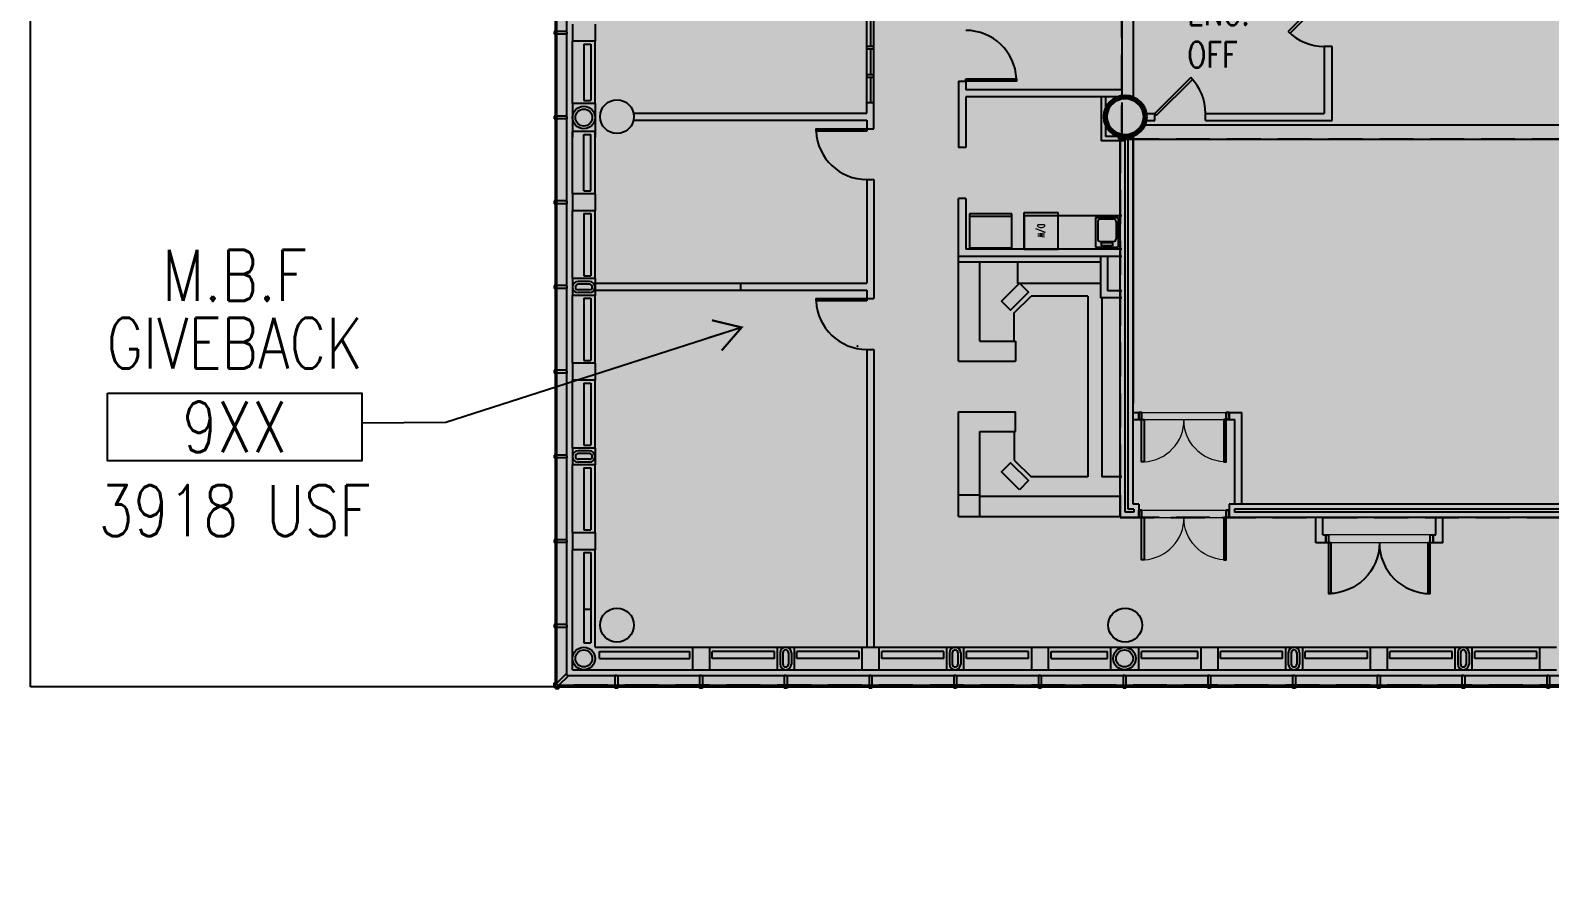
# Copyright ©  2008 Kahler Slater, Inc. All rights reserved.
# Model space of a CAD drawing. Header units: inches. Extents: x 0 to 3025, y -21 to 2608.
# Drawn here: x 0 to 1076, y 1295 to 1906 of the extents above; entities that cross this region are included whole.
import ezdxf
from ezdxf.enums import TextEntityAlignment as Align

# ---------------------------------------------------------------- set-up
doc = ezdxf.new("R2010")
doc.units = ezdxf.units.IN
doc.header["$LTSCALE"] = 96
doc.header["$MEASUREMENT"] = 0
doc.header["$PDSIZE"] = 8
doc.linetypes.add('HIDDEN', pattern=[0.375, 0.25, -0.125])
doc.layers.get('0').update_dxf_attribs({"linetype": 'CONTINUOUS'})
for name, color, linetype in [('1 BOMA GROSS', 3, 'HIDDEN'), ('3 SUITE TENANT', 4, 'HIDDEN'), ('3 SUITE TENANT area', 151, 'HIDDEN'), ('3 SUITE TENANT DARK area', 150, 'HIDDEN'), ('5 MECH', 30, 'HIDDEN'), ('5 MECHANICAL', 1, 'HIDDEN'), ('A-Anno-Note', 92, 'CONTINUOUS'), ('A-AREA-IDEN', 81, 'CONTINUOUS'), ('A-Area-Spce-Iden', 110, 'CONTINUOUS'), ('A-Area-Spce-Sqft', 81, 'CONTINUOUS'), ('A-door', 111, 'CONTINUOUS'), ('A-flor-case', 10, 'CONTINUOUS'), ('A-glaz', 111, 'CONTINUOUS'), ('A-GLAZ-SILL', 44, 'CONTINUOUS'), ('A-ROOF', 132, 'CONTINUOUS'), ('A-wall', 130, 'CONTINUOUS'), ('P-Flor-Fixt', 42, 'CONTINUOUS'), ('S-Cols', 122, 'CONTINUOUS')]:
    doc.layers.add(name, color=color, linetype=linetype)
for name, color, linetype, lineweight in [('A-COLS-EXST', 96, 'CONTINUOUS', 70), ('A-WALL-FULL', 6, 'CONTINUOUS', 70), ('A-WALL-HEAD', 1, 'CONTINUOUS', 0)]:
    doc.layers.add(name, color=color, linetype=linetype, lineweight=lineweight)
doc.styles.add('ARCHITEC', font='ASG')
doc.styles.get("Standard").update_dxf_attribs({"font": 'romans.shx', "width": 0.8})
doc.dimstyles.new('Arch96', dxfattribs={"dimscale": 96, "dimtxt": 0.09375, "dimasz": 0.0625, "dimexe": 0.046875, "dimexo": 0.0625, "dimgap": 0.03125, "dimtad": 1, "dimtoh": 1, "dimdec": 4, "dimzin": 3, "dimdsep": 46, "dimlunit": 4, "dimtxsty": 'Standard', "dimblk": 'aro14', "dimblk1": 'ARCHTICK', "dimblk2": 'ARCHTICK', "dimsah": 1, "dimcen": 0.1875, "dimdle": 0.046875, "dimclrd": 256, "dimclre": 256, "dimclrt": 256, "dimaunit": 1, "dimadec": 3, "dimazin": 2, "dimtfac": 1, "dimtdec": 4, "dimtmove": 2, "dimatfit": 3, "dimldrblk": 'aro14', "dimfxl": 1, "dimfrac": 2, "dimlwd": -3, "dimlwe": -3, "dimarcsym": 0})

# ---------------------------------------------------------------- blocks, each defined once
blk = doc.blocks.new('A$C08AA20DA')
at = {"layer": 'P-Flor-Fixt'}
for p, q in [((0, 16), (21, 16)), ((0, 0), (0, 16)), ((1, 3.5), (1, 12.5)), ((3, 14.5), (15, 14.5)), ((17, 3.5), (17, 12.5)), ((18, 12), (18, 4)), ((18, 12), (20, 12)), ((20, 12), (20, 4)), ((21, 0), (21, 16)), ((3, 1.5), (15, 1.5)), ((18, 4), (20, 4)), ((0, 0), (21, 0))]:
    blk.add_line(p, q, dxfattribs=at)
for centre, start, end in [((3, 12.5), 90, 180), ((15, 12.5), 0, 90), ((3, 3.5), 180, 270), ((15, 3.5), 270, 0)]:
    blk.add_arc(centre, 2, start, end, dxfattribs=at)
blk = doc.blocks.new('AC21A')
for p, q in [((0, 0.5), (0, -0.5)), ((1, 0.5), (0, 0.5)), ((0.925, -0.5), (0.925, 0.5)), ((1, -0.5), (1, 0.5)), ((0, -0.5), (1, -0.5))]:
    blk.add_line(p, q)
blk = doc.blocks.new('A$C12B35D1C')
at = {"layer": 'P-Flor-Fixt'}
for p, q in [((0, 0), (0, 24)), ((26, 24), (0, 24)), ((26, 0), (26, 24)), ((26, 0), (0, 0))]:
    blk.add_line(p, q, dxfattribs=at)
at = {"layer": 'P-Flor-Fixt', "width": 0.75}
blk.add_text('D/W', height=4.5, dxfattribs=at).set_placement((8.1, 9.8))
blk = doc.blocks.new('ADO101')
for p, q in [((0.466, -0.034), (-0.241, 0.672)), ((-0.207, 0.707), (0.5, 0)), ((0.5, 0), (0.466, -0.034))]:
    blk.add_line(p, q)
blk.add_arc((0.5, 0), 1, 135, 180)
at = {"style": 'ARCHITEC', "flags": 1}
blk.add_attdef('SILLHT', text='', height=0.1, dxfattribs=at).set_placement((0, 0), align=Align.MIDDLE)
blk = doc.blocks.new('ADO001')
for p, q in [((0.207, 0.707), (-0.5, 0)), ((-0.466, -0.034), (0.241, 0.672)), ((-0.5, 0), (-0.466, -0.034))]:
    blk.add_line(p, q)
blk.add_arc((-0.5, 0), 1, 0, 45)
at = {"style": 'ARCHITEC', "flags": 1}
blk.add_attdef('SILLHT', text='', height=0.1, dxfattribs=at).set_placement((0, 0), align=Align.MIDDLE)
blk = doc.blocks.new('FLOR-ROOM-TAG')
at = {"layer": 'A-Area-Spce-Iden'}
blk.add_lwpolyline([(-0.2344, -0.0918), (0.2344, -0.0918), (0.2344, -0.2168), (-0.2344, -0.2168)], close=True, dxfattribs=at)
at = {"width": 0.8}
for tag, p in [('AARMLBL1', (0, 0.125)), ('AARMLBL2', (0, 0))]:
    blk.add_attdef(tag, text='', height=0.0938, dxfattribs=at).set_placement(p, align=Align.MIDDLE_CENTER)
at = {"layer": 'A-Area-Spce-Iden', "width": 0.8}
blk.add_attdef('AARMNUM', text='', height=0.0938, dxfattribs=at).set_placement((0, -0.1543), align=Align.MIDDLE_CENTER)
at = {"layer": 'A-Area-Spce-Sqft', "width": 0.8}
blk.add_attdef('AARMAREA', text='', height=0.0938, dxfattribs=at).set_placement((0, -0.3086), align=Align.MIDDLE_CENTER)
blk = doc.blocks.new('_ArchTick')
at = {"linetype": 'ByBlock', "const_width": 0.15}
blk.add_lwpolyline([(-0.5, -0.5), (0.5, 0.5)], dxfattribs=at)
blk = doc.blocks.new('aro14')
blk.add_line((0, 0), (-1.021, 0))
at = {"const_width": 0.0625}
blk.add_lwpolyline([(-0.77, 0.468), (0, 0), (-0.77, -0.468)], dxfattribs=at)

msp = doc.modelspace()

# ---------------------------------------------------------------- hatches: boundary and pattern name
at = {"layer": '3 SUITE TENANT DARK area'}
h = msp.add_hatch(color=256, dxfattribs=at)
h.dxf.hatch_style = 1
h.paths.add_polyline_path([(1453, 1442.2), (373, 1442.2), (373, 2606.2), (776, 2599.2), (776, 2428.2), (843, 2428.3), (842.7, 2369.3), (843, 2213.8), (838, 2213.8), (838, 2148.8), (830, 2148.8), (830, 2142.8), (773, 2142.8), (773, 1828.8), (771.9, 1828.8), (771.9, 1561.1), (1453.1, 1561.1), (1453.1, 1442.2)])
at = {"layer": '5 MECH', "ltscale": 5, "transparency": 33554495}
h = msp.add_hatch(color=256, dxfattribs=at)
h.dxf.hatch_style = 1
h.paths.add_polyline_path([(1627.5, 1828.8), (773, 1828.8), (773, 2102.8), (830, 2102.8), (916.4, 2102.8), (916.4, 2046.8), (1079.5, 2046.8), (916.4, 2046.8), (1079.5, 2046.8), (1079.5, 2205.7), (2138.9, 2205.7), (2142.5, 2205.7), (2142.5, 1513.3), (1627.5, 1513.3), (1627.5, 1570.4), (1627.5, 1610.2)])
h = msp.add_hatch(color=256, dxfattribs=at)
h.dxf.hatch_style = 1
h.paths.add_polyline_path([(1569.5, 1561.1), (1621.9, 1561.1), (1621.9, 1370.8), (1569.5, 1370.8)])
h.paths.add_polyline_path([(1621.9, 1561.1), (1627.5, 1561.1), (1627.5, 1513.3), (1621.9, 1513.3)])
h.paths.add_polyline_path([(771.9, 1828.8), (1627.5, 1828.8), (1627.5, 1561.1), (771.9, 1561.1)])

# ---------------------------------------------------------------- linework, layer by layer
at = {"layer": '1 BOMA GROSS'}
msp.add_lwpolyline([(377.5, 2606.2), (2617, 2606.2), (2617, -19.1), (1813, -19.1), (1813, -19.1), (1734.5, -19.1), (1554.5, -19.1), (1453, -19.1), (1453, 1442.3), (373, 1442.2), (373, 2551.1), (373, 2606.2), (2617, 2606.2)], close=True, dxfattribs=at)
at = {"layer": '3 SUITE TENANT'}
for points in [[(1453, 1442.2), (373, 1442.2), (373, 2606.2)], [(773, 2142.8), (773, 1828.8), (773, 1828.8), (771.9, 1828.8), (771.9, 1561.1), (1453.1, 1561.1)]]:
    msp.add_lwpolyline(points, dxfattribs=at)
at = {"layer": '3 SUITE TENANT area', "transparency": 33554495}
msp.add_line((595, 1912.5), (595, 1894.5), dxfattribs=at)
at = {"layer": '5 MECHANICAL'}
for points in [[(1627.5, 1828.8), (773, 1828.8), (773, 2102.8), (830, 2102.8), (830, 2102.8), (916.4, 2102.8), (916.4, 2046.8), (1079.5, 2046.8), (916.4, 2046.8), (1079.5, 2046.8), (1079.5, 2205.7), (2138.9, 2205.7), (2142.5, 2205.7), (2142.5, 1513.3), (1627.5, 1513.3), (1627.5, 1570.4), (1627.5, 1610.2)], [(771.9, 1828.8), (1627.5, 1828.8), (1627.5, 1561.1), (771.9, 1561.1)]]:
    msp.add_lwpolyline(points, close=True, dxfattribs=at)
at = {"layer": 'A-COLS-EXST'}
msp.add_circle((775.5, 1844.8), 14, dxfattribs=at)
at = {"layer": 'A-door'}
msp.add_line((832.4, 1842), (832.4, 1847), dxfattribs=at)
for points in [[(662.5, 1871.6), (698.5, 1871.6), (698.5, 1869.9), (662.5, 1869.9)], [(592.5, 1834.5), (556.5, 1834.5), (556.5, 1836.3), (592.5, 1836.3)], [(592.5, 1714.3), (556.5, 1714.3), (556.5, 1716), (592.5, 1716)]]:
    msp.add_lwpolyline(points, close=True, dxfattribs=at)
at = {"layer": 'A-door', "lineweight": 30, "flags": 128}
for points in [[(785.1, 1635.4), (785.1, 1630.4), (787.1, 1630.4), (787.1, 1635.4)], [(849.1, 1635.4), (849.1, 1630.4), (847.1, 1630.4), (847.1, 1635.4)], [(785.1, 1566.1), (785.1, 1561.1), (787.1, 1561.1), (787.1, 1566.1)], [(849.1, 1566.1), (849.1, 1561.1), (847.1, 1561.1), (847.1, 1566.1)]]:
    msp.add_lwpolyline(points, close=True, dxfattribs=at)
at = {"layer": 'A-door', "flags": 128}
for points in [[(787.1, 1630.4), (788.9, 1630.4), (788.9, 1600.4), (787.1, 1600.4)], [(847.1, 1630.4), (845.4, 1630.4), (845.4, 1600.4), (847.1, 1600.4)], [(787.1, 1561.1), (788.9, 1561.1), (788.9, 1531.1), (787.1, 1531.1)], [(847.1, 1561.1), (845.4, 1561.1), (845.4, 1531.1), (847.1, 1531.1)], [(917.5, 1548.8), (919.5, 1548.8), (919.5, 1543.1), (917.5, 1543.1)], [(921.3, 1543.1), (919.5, 1543.1), (919.5, 1507.1), (921.3, 1507.1)], [(991.5, 1543.1), (989.8, 1543.1), (989.8, 1507.1), (991.5, 1507.1)], [(991.5, 1548.8), (993.5, 1548.8), (993.5, 1543.1), (991.5, 1543.1)]]:
    msp.add_lwpolyline(points, close=True, dxfattribs=at)
at = {"layer": 'A-door'}
for centre, start, end in [((662.5, 1869.9), 2.7863, 90), ((592.5, 1836.3), 182.7863, 270), ((592.5, 1716), 182.7863, 270), ((991.5, 1543.1), 180, 270)]:
    msp.add_arc(centre, 36, start, end, dxfattribs=at)
at = {"layer": 'A-door', "lineweight": 0}
for centre in [(787.1, 1630.4), (787.1, 1561.1)]:
    msp.add_arc(centre, 30.1, 273.3385, 0, dxfattribs=at)
at = {"layer": 'A-door', "lineweight": 0, "extrusion": (0, 0, -1)}
for centre in [(-847.1, 1630.4), (-847.1, 1561.1)]:
    msp.add_arc(centre, 30.1, 273.3385, 0, dxfattribs=at)
at = {"layer": 'A-door', "extrusion": (0, 0, -1)}
msp.add_arc((-919.5, 1543.1), 36, 180, 270, dxfattribs=at)
at = {"layer": 'A-flor-case'}
for p, q in [((657.5, 1671.8), (657.5, 1786.9)), ((704, 1774.9), (773, 1774.9)), ((704, 1774.9), (704, 1750.9)), ((672.5, 1685.8), (672.5, 1741.9)), ((699.2, 1741.8), (699.2, 1726.8)), ((758, 1726.8), (699.2, 1726.8)), ((696.9, 1705.9), (708.8, 1717.8)), ((749, 1717.8), (708.8, 1717.8)), ((749, 1717.8), (749, 1589.9)), ((759, 1716.5), (759, 1589.9)), ((696.9, 1685.8), (696.9, 1705.9)), ((672.5, 1685.8), (697.7, 1685.8)), ((697.7, 1685.8), (697.7, 1671.8)), ((657.5, 1671.8), (697.7, 1671.8)), ((657.5, 1561.8), (657.5, 1635.8)), ((657.5, 1635.8), (697.7, 1635.8)), ((697.7, 1621.8), (697.7, 1635.8)), ((672.5, 1561.8), (672.5, 1621.8)), ((672.5, 1621.8), (697.7, 1621.8)), ((696.9, 1621.8), (696.9, 1601.7)), ((696.9, 1601.7), (708.8, 1589.9)), ((749, 1589.9), (708.8, 1589.9)), ((773, 1589.9), (759, 1589.9)), ((672.5, 1576.8), (657.5, 1576.8)), ((772.5, 1575.8), (672.5, 1575.8)), ((657.5, 1561.8), (772.5, 1561.8))]:
    msp.add_line(p, q, dxfattribs=at)
for points in [[(700.5, 1727), (687.8, 1714.2), (694.2, 1707.9), (706.9, 1720.6)], [(700.5, 1580.7), (687.8, 1593.4), (694.2, 1599.8), (706.9, 1587.1)]]:
    msp.add_lwpolyline(points, close=True, dxfattribs=at)
at = {"layer": 'A-glaz'}
for p, q in [((372, 1441.2), (372, 2607.2)), ((373, 1442.2), (373, 2606.2)), ((380, 1449.2), (380, 2599.2)), ((371, 1905.2), (371, 1903.2)), ((372, 1905.2), (371, 1905.2)), ((380, 1905.2), (373, 1905.2)), ((372, 1903.2), (371, 1903.2)), ((373, 1904.5), (372, 1904.5)), ((373, 1904), (372, 1904)), ((380, 1903.2), (373, 1903.2)), ((380, 1904.7), (380, 1903.2)), ((372, 1845.2), (371, 1845.2)), ((371, 1845.2), (371, 1843.2)), ((372, 1843.2), (371, 1843.2)), ((373, 1844.5), (372, 1844.5)), ((373, 1844), (372, 1844)), ((380, 1845.2), (373, 1845.2)), ((380, 1843.2), (373, 1843.2)), ((380, 1844.7), (380, 1843.2)), ((372, 1785.2), (371, 1785.2)), ((371, 1785.2), (371, 1783.2)), ((372, 1783.2), (371, 1783.2)), ((373, 1784.5), (372, 1784.5)), ((373, 1784), (372, 1784)), ((380, 1785.2), (373, 1785.2)), ((380, 1783.2), (373, 1783.2)), ((380, 1784.7), (380, 1783.2)), ((372, 1725.2), (371, 1725.2)), ((371, 1725.2), (371, 1723.2)), ((372, 1723.2), (371, 1723.2)), ((373, 1724.5), (372, 1724.5)), ((373, 1724), (372, 1724)), ((380, 1725.2), (373, 1725.2)), ((380, 1723.2), (373, 1723.2)), ((380, 1724.7), (380, 1723.2)), ((371, 1665.2), (371, 1663.2)), ((372, 1665.2), (371, 1665.2)), ((372, 1663.2), (371, 1663.2)), ((373, 1664.5), (372, 1664.5)), ((373, 1664), (372, 1664)), ((380, 1665.2), (373, 1665.2)), ((380, 1663.2), (373, 1663.2)), ((380, 1664.7), (380, 1663.2)), ((372, 1605.2), (371, 1605.2)), ((371, 1605.2), (371, 1603.2)), ((373, 1604.5), (372, 1604.5)), ((373, 1604), (372, 1604)), ((380, 1605.2), (373, 1605.2)), ((380, 1604.7), (380, 1603.2)), ((372, 1603.2), (371, 1603.2)), ((380, 1603.2), (373, 1603.2)), ((372, 1545.2), (371, 1545.2)), ((371, 1545.2), (371, 1543.2)), ((372, 1543.2), (371, 1543.2)), ((373, 1544.5), (372, 1544.5)), ((373, 1544), (372, 1544)), ((380, 1545.2), (373, 1545.2)), ((380, 1543.2), (373, 1543.2)), ((380, 1544.7), (380, 1543.2)), ((371, 1485.2), (371, 1483.2)), ((372, 1485.2), (371, 1485.2)), ((380, 1485.2), (373, 1485.2)), ((372, 1483.2), (371, 1483.2)), ((373, 1484.5), (372, 1484.5)), ((373, 1484), (372, 1484)), ((380, 1483.2), (373, 1483.2)), ((380, 1484.7), (380, 1483.2)), ((370.8, 1443.7), (370.8, 1441.2)), ((372, 1443.7), (370.8, 1443.7)), ((372, 1440), (372, 1443.7)), ((373, 1443.7), (380, 1450.7)), ((373, 1442.2), (1453, 1442.2)), ((374.4, 1442.2), (381.4, 1449.2)), ((380, 1449.2), (1460, 1449.2)), ((415.4, 1449.2), (414, 1449.2)), ((414, 1449.2), (414, 1442.2)), ((414.8, 1442.2), (414.8, 1441.2)), ((415.2, 1442.2), (415.2, 1441.2)), ((416, 1449.2), (416, 1442.2)), ((475.4, 1449.2), (474, 1449.2)), ((474, 1449.2), (474, 1442.2)), ((474.8, 1442.2), (474.8, 1441.2)), ((475.2, 1442.2), (475.2, 1441.2)), ((476, 1449.2), (476, 1442.2)), ((535.4, 1449.2), (534, 1449.2)), ((534, 1449.2), (534, 1442.2)), ((534.8, 1442.2), (534.8, 1441.2)), ((535.2, 1442.2), (535.2, 1441.2)), ((536, 1449.2), (536, 1442.2)), ((595.4, 1449.2), (594, 1449.2)), ((594, 1449.2), (594, 1442.2)), ((594.8, 1442.2), (594.8, 1441.2)), ((595.2, 1442.2), (595.2, 1441.2)), ((596, 1449.2), (596, 1442.2)), ((655.4, 1449.2), (654, 1449.2)), ((654, 1449.2), (654, 1442.2)), ((654.8, 1442.2), (654.8, 1441.2)), ((655.2, 1442.2), (655.2, 1441.2)), ((656, 1449.2), (656, 1442.2)), ((715.4, 1449.2), (714, 1449.2)), ((714, 1449.2), (714, 1442.2)), ((714.8, 1442.2), (714.8, 1441.2)), ((715.2, 1442.2), (715.2, 1441.2)), ((716, 1449.2), (716, 1442.2)), ((774, 1449.2), (774, 1442.2)), ((775.4, 1449.2), (774, 1449.2)), ((774.8, 1442.2), (774.8, 1441.2)), ((775.2, 1442.2), (775.2, 1441.2)), ((776, 1449.2), (776, 1442.2)), ((835.4, 1449.2), (834, 1449.2)), ((834, 1449.2), (834, 1442.2)), ((834.8, 1442.2), (834.8, 1441.2)), ((835.2, 1442.2), (835.2, 1441.2)), ((836, 1449.2), (836, 1442.2)), ((895.4, 1449.2), (894, 1449.2)), ((894, 1449.2), (894, 1442.2)), ((894.8, 1442.2), (894.8, 1441.2)), ((895.2, 1442.2), (895.2, 1441.2)), ((896, 1449.2), (896, 1442.2)), ((955.4, 1449.2), (954, 1449.2)), ((954, 1449.2), (954, 1442.2)), ((954.8, 1442.2), (954.8, 1441.2)), ((955.2, 1442.2), (955.2, 1441.2)), ((956, 1449.2), (956, 1442.2)), ((1015.4, 1449.2), (1014, 1449.2)), ((1014, 1449.2), (1014, 1442.2)), ((1014.8, 1442.2), (1014.8, 1441.2)), ((1015.2, 1442.2), (1015.2, 1441.2)), ((1016, 1449.2), (1016, 1442.2)), ((1075.4, 1449.2), (1074, 1449.2)), ((1074, 1449.2), (1074, 1442.2)), ((1074.8, 1442.2), (1074.8, 1441.2)), ((1075.2, 1442.2), (1075.2, 1441.2)), ((1076, 1449.2), (1076, 1442.2)), ((370.8, 1441.2), (374.4, 1441.2)), ((372, 1441.2), (1453, 1441.2)), ((372, 1440), (374.4, 1440)), ((374.4, 1441.2), (374.4, 1440)), ((414, 1441.2), (414, 1440.2)), ((416, 1440.2), (414, 1440.2)), ((416, 1441.2), (416, 1440.2)), ((474, 1441.2), (474, 1440.2)), ((476, 1440.2), (474, 1440.2)), ((476, 1441.2), (476, 1440.2)), ((534, 1441.2), (534, 1440.2)), ((536, 1440.2), (534, 1440.2)), ((536, 1441.2), (536, 1440.2)), ((594, 1441.2), (594, 1440.2)), ((596, 1440.2), (594, 1440.2)), ((596, 1441.2), (596, 1440.2)), ((654, 1441.2), (654, 1440.2)), ((656, 1440.2), (654, 1440.2)), ((656, 1441.2), (656, 1440.2)), ((714, 1441.2), (714, 1440.2)), ((716, 1440.2), (714, 1440.2)), ((716, 1441.2), (716, 1440.2)), ((774, 1441.2), (774, 1440.2)), ((776, 1440.2), (774, 1440.2)), ((776, 1441.2), (776, 1440.2)), ((834, 1441.2), (834, 1440.2)), ((836, 1440.2), (834, 1440.2)), ((836, 1441.2), (836, 1440.2)), ((894, 1441.2), (894, 1440.2)), ((896, 1440.2), (894, 1440.2)), ((896, 1441.2), (896, 1440.2)), ((954, 1441.2), (954, 1440.2)), ((956, 1440.2), (954, 1440.2)), ((956, 1441.2), (956, 1440.2)), ((1014, 1441.2), (1014, 1440.2)), ((1016, 1440.2), (1014, 1440.2)), ((1016, 1441.2), (1016, 1440.2)), ((1074, 1441.2), (1074, 1440.2)), ((1076, 1440.2), (1074, 1440.2)), ((1076, 1441.2), (1076, 1440.2))]:
    msp.add_line(p, q, dxfattribs=at)
at = {"layer": 'A-GLAZ-SILL'}
for p, q in [((400, 1898.2), (384, 1898.2)), ((384, 1854.2), (384, 1898.2)), ((392, 1896.2), (397, 1896.2)), ((392, 1896.2), (392, 1856.2)), ((397, 1896.2), (397, 1856.2)), ((400, 1854.2), (400, 1898.2)), ((400, 1854.2), (384, 1854.2)), ((392, 1856.2), (397, 1856.2)), ((400, 1834.2), (384, 1834.2)), ((384, 1790.2), (384, 1834.2)), ((392, 1832.2), (397, 1832.2)), ((392, 1792.2), (392, 1832.2)), ((397, 1792.2), (397, 1832.2)), ((400, 1790.2), (400, 1834.2)), ((400, 1790.2), (384, 1790.2)), ((392, 1792.2), (397, 1792.2)), ((400, 1778.2), (384, 1778.2)), ((384, 1730.2), (384, 1778.2)), ((392, 1776.2), (397, 1776.2)), ((392, 1776.2), (392, 1732.2)), ((397, 1776.2), (397, 1732.2)), ((400, 1730.2), (400, 1778.2)), ((400, 1730.2), (384, 1730.2)), ((392, 1732.2), (397, 1732.2)), ((400, 1718.2), (384, 1718.2)), ((384, 1670.2), (384, 1718.2)), ((392, 1716.2), (397, 1716.2)), ((392, 1716.2), (392, 1672.2)), ((397, 1716.2), (397, 1672.2)), ((400, 1670.2), (400, 1718.2)), ((400, 1670.2), (384, 1670.2)), ((392, 1672.2), (397, 1672.2)), ((400, 1658.2), (384, 1658.2)), ((384, 1610.2), (384, 1658.2)), ((400, 1610.2), (400, 1658.2)), ((392, 1656.2), (392, 1612.2)), ((392, 1656.2), (397, 1656.2)), ((397, 1656.2), (397, 1612.2)), ((400, 1610.2), (384, 1610.2)), ((392, 1612.2), (397, 1612.2)), ((400, 1598.2), (384, 1598.2)), ((384, 1550.2), (384, 1598.2)), ((392, 1596.2), (397, 1596.2)), ((392, 1596.2), (392, 1552.2)), ((397, 1596.2), (397, 1552.2)), ((400, 1550.2), (400, 1598.2)), ((400, 1550.2), (384, 1550.2)), ((392, 1552.2), (397, 1552.2)), ((384, 1453.2), (384, 1538.2)), ((400, 1538.2), (384, 1538.2)), ((392, 1536.2), (392, 1472.2)), ((392, 1536.2), (397, 1536.2)), ((397, 1536.2), (397, 1472.2)), ((400, 1469.2), (400, 1538.2)), ((392, 1496.2), (397, 1496.2)), ((392, 1472.2), (397, 1472.2)), ((400, 1469.2), (469, 1469.2)), ((403, 1466.2), (467, 1466.2)), ((403, 1461.2), (403, 1466.2)), ((467, 1461.2), (467, 1466.2)), ((469, 1469.2), (469, 1453.2)), ((481, 1469.2), (481, 1453.2)), ((481, 1469.2), (529, 1469.2)), ((527, 1466.2), (483, 1466.2)), ((483, 1461.2), (483, 1466.2)), ((527, 1461.2), (527, 1466.2)), ((529, 1469.2), (529, 1453.2)), ((541, 1469.2), (541, 1453.2)), ((541, 1469.2), (589, 1469.2)), ((543, 1461.2), (543, 1466.2)), ((587, 1466.2), (543, 1466.2)), ((587, 1461.2), (587, 1466.2)), ((589, 1469.2), (589, 1453.2)), ((601, 1469.2), (601, 1453.2)), ((601, 1469.2), (649, 1469.2)), ((647, 1466.2), (603, 1466.2)), ((603, 1461.2), (603, 1466.2)), ((647, 1461.2), (647, 1466.2)), ((649, 1469.2), (649, 1453.2)), ((661, 1469.2), (661, 1453.2)), ((661, 1469.2), (709, 1469.2)), ((707, 1466.2), (663, 1466.2)), ((663, 1461.2), (663, 1466.2)), ((707, 1461.2), (707, 1466.2)), ((709, 1469.2), (709, 1453.2)), ((721, 1469.2), (721, 1453.2)), ((721, 1469.2), (765, 1469.2)), ((723, 1466.2), (763, 1466.2)), ((723, 1461.2), (723, 1466.2)), ((763, 1461.2), (763, 1466.2)), ((765, 1469.2), (765, 1453.2)), ((785, 1469.2), (785, 1453.2)), ((785, 1469.2), (829, 1469.2)), ((787, 1461.2), (787, 1466.2)), ((827, 1466.2), (787, 1466.2)), ((827, 1461.2), (827, 1466.2)), ((829, 1469.2), (829, 1453.2)), ((841, 1469.2), (841, 1453.2)), ((841, 1469.2), (889, 1469.2)), ((887, 1466.2), (843, 1466.2)), ((843, 1461.2), (843, 1466.2)), ((887, 1461.2), (887, 1466.2)), ((889, 1469.2), (889, 1453.2)), ((901, 1469.2), (901, 1453.2)), ((901, 1469.2), (949, 1469.2)), ((947, 1466.2), (903, 1466.2)), ((903, 1461.2), (903, 1466.2)), ((947, 1461.2), (947, 1466.2)), ((949, 1469.2), (949, 1453.2)), ((961, 1469.2), (961, 1453.2)), ((961, 1469.2), (1009, 1469.2)), ((1007, 1466.2), (963, 1466.2)), ((963, 1461.2), (963, 1466.2)), ((1007, 1461.2), (1007, 1466.2)), ((1009, 1469.2), (1009, 1453.2)), ((1021, 1469.2), (1021, 1453.2)), ((1021, 1469.2), (1069, 1469.2)), ((1067, 1466.2), (1023, 1466.2)), ((1023, 1461.2), (1023, 1466.2)), ((1067, 1461.2), (1067, 1466.2)), ((1069, 1469.2), (1069, 1453.2)), ((384, 1453.2), (469, 1453.2)), ((403, 1461.2), (467, 1461.2)), ((481, 1453.2), (529, 1453.2)), ((527, 1461.2), (483, 1461.2)), ((541, 1453.2), (589, 1453.2)), ((587, 1461.2), (543, 1461.2)), ((601, 1453.2), (649, 1453.2)), ((647, 1461.2), (603, 1461.2)), ((661, 1453.2), (709, 1453.2)), ((707, 1461.2), (663, 1461.2)), ((721, 1453.2), (765, 1453.2)), ((723, 1461.2), (763, 1461.2)), ((785, 1453.2), (829, 1453.2)), ((827, 1461.2), (787, 1461.2)), ((841, 1453.2), (889, 1453.2)), ((887, 1461.2), (843, 1461.2)), ((901, 1453.2), (949, 1453.2)), ((947, 1461.2), (903, 1461.2)), ((961, 1453.2), (1009, 1453.2)), ((1007, 1461.2), (963, 1461.2)), ((1021, 1453.2), (1069, 1453.2)), ((1067, 1461.2), (1023, 1461.2))]:
    msp.add_line(p, q, dxfattribs=at)
at = {"layer": 'A-ROOF'}
for p, q in [((0, 1441.2), (0, 2607.2)), ((370.8, 1441.2), (0, 1441.2))]:
    msp.add_line(p, q, dxfattribs=at)
at = {"layer": 'A-wall'}
for p, q in [((773, 2191), (773, 1858.5)), ((592.5, 1847.3), (592.5, 2039.7)), ((597.5, 1836.3), (597.5, 2039.7)), ((781, 1935.8), (781, 1857.6)), ((384, 1910.2), (384, 1898.2)), ((400, 1910.2), (400, 1898.2)), ((597.5, 1894.5), (592.5, 1894.5)), ((916.4, 1894.6), (916.4, 1847)), ((922, 1894.6), (916.4, 1894.6)), ((922, 1842), (922, 1894.6)), ((597.5, 1892.5), (592.5, 1892.5)), ((595, 1892.5), (595, 1874.5)), ((597.5, 1874.5), (592.5, 1874.5)), ((597.5, 1872.5), (592.5, 1872.5)), ((595, 1872.5), (595, 1854.5)), ((657.5, 1869.9), (657.5, 1822.9)), ((657.5, 1869.9), (662.5, 1869.9)), ((662.5, 1869.9), (662.5, 1863.9)), ((773, 1863.9), (662.5, 1863.9)), ((384, 1854.2), (384, 1842.2)), ((400, 1854.2), (400, 1842.2)), ((597.5, 1854.5), (592.5, 1854.5)), ((773, 1858.9), (662.5, 1858.9)), ((662.5, 1858.9), (662.5, 1822.9)), ((758.4, 1858.9), (758.4, 1827.6)), ((761.5, 1858.9), (761.5, 1830.8)), ((384, 1842.2), (384, 1830.2)), ((400, 1842.2), (400, 1830.2)), ((427.3, 1847.3), (592.5, 1847.3)), ((427.3, 1842.3), (592.5, 1842.3)), ((592.5, 1842.3), (592.5, 1836.3)), ((789.3, 1847), (796.4, 1847)), ((789.3, 1842), (796.4, 1842)), ((796.4, 1842), (796.4, 1847)), ((832.4, 1847), (916.4, 1847)), ((832.4, 1842), (922, 1842)), ((592.5, 1836.3), (597.5, 1836.3)), ((775.5, 1830.8), (761.5, 1830.8)), ((775.5, 1564.8), (775.5, 1830.8)), ((777.5, 1566.8), (777.5, 1830.9)), ((781, 1831.9), (781, 1641.8)), ((781.1, 1570.4), (781.1, 1832)), ((1122.9, 1838.8), (788.2, 1838.8)), ((662.5, 1822.9), (657.5, 1822.9)), ((775.5, 1827.6), (758.4, 1827.6)), ((771.9, 1828.8), (1527, 1828.8)), ((771.9, 1561.1), (771.9, 1828.8)), ((592.5, 1800.3), (592.5, 1727)), ((592.5, 1800.3), (597.5, 1800.3)), ((597.5, 1800.3), (597.5, 1716)), ((384, 1790.2), (384, 1778.2)), ((400, 1790.2), (400, 1778.2)), ((662.5, 1786.9), (657.5, 1786.9)), ((662.5, 1786.9), (662.5, 1750.9)), ((773, 1745.9), (657.5, 1745.9)), ((773, 1750.9), (662.5, 1750.9)), ((758, 1745.9), (758, 1716.5)), ((763, 1745.9), (763, 1721.5)), ((758, 1741.9), (657.5, 1741.9)), ((384, 1730.2), (384, 1718.2)), ((399.4, 1722), (592.5, 1722)), ((399.8, 1727), (592.5, 1727)), ((400, 1730.2), (400, 1718.2)), ((503, 1727), (503, 1722)), ((592.5, 1722), (592.5, 1716)), ((592.5, 1716), (597.5, 1716)), ((773, 1716.5), (758, 1716.5)), ((773, 1721.5), (763, 1721.5)), ((592.5, 1680), (592.5, 1469.5)), ((592.5, 1680), (597.5, 1680)), ((597.5, 1680), (597.5, 1469.2)), ((384, 1670.2), (384, 1658.2)), ((400, 1670.2), (400, 1658.2)), ((781.1, 1635.4), (785.1, 1635.4)), ((781.1, 1630.4), (785.1, 1630.4)), ((785.1, 1635.4), (785.1, 1630.4)), ((849.1, 1635.4), (858.1, 1635.4)), ((849.1, 1635.4), (849.1, 1630.4)), ((849.1, 1630.4), (853.1, 1630.4)), ((853.1, 1570.4), (853.1, 1630.4)), ((858.1, 1570.4), (858.1, 1635.4)), ((384, 1610.2), (384, 1598.2)), ((400, 1610.2), (400, 1598.2)), ((785.1, 1561.1), (771.9, 1561.1)), ((781.5, 1564.8), (775.5, 1564.8)), ((781.5, 1566.8), (777.5, 1566.8)), ((785.1, 1570.4), (781.1, 1570.4)), ((781.5, 1566.8), (781.5, 1564.8)), ((785.1, 1570.4), (785.1, 1561.1)), ((849.1, 1570.4), (849.1, 1561.1)), ((1569.5, 1570.4), (849.1, 1570.4)), ((1569.5, 1561.1), (849.1, 1561.1)), ((1569.5, 1566.8), (852.8, 1566.8)), ((852.8, 1566.8), (852.8, 1564.8)), ((1569.5, 1564.8), (852.8, 1564.8)), ((910.5, 1543.1), (910.5, 1561.1)), ((915.5, 1548.8), (915.5, 1561.1)), ((995.5, 1548.8), (995.5, 1561.1)), ((1000.5, 1543.1), (1000.5, 1561.1)), ((384, 1550.2), (384, 1538.2)), ((400, 1550.2), (400, 1538.2)), ((917.5, 1543.1), (910.5, 1543.1)), ((915.5, 1548.8), (917.5, 1548.8)), ((917.5, 1548.8), (917.5, 1543.1)), ((993.5, 1548.8), (995.5, 1548.8)), ((993.5, 1543.1), (993.5, 1548.8)), ((1000.5, 1543.1), (993.5, 1543.1)), ((469, 1469.2), (481, 1469.2)), ((529, 1469.2), (541, 1469.2)), ((589, 1469.2), (601, 1469.2)), ((649, 1469.2), (661, 1469.2)), ((709, 1469.2), (721, 1469.2)), ((765, 1469.2), (777, 1469.2)), ((777, 1469.2), (789, 1469.2)), ((829, 1469.2), (841, 1469.2)), ((889, 1469.2), (901, 1469.2)), ((949, 1469.2), (961, 1469.2)), ((1009, 1469.2), (1021, 1469.2)), ((1069, 1469.2), (1081, 1469.2)), ((469, 1453.2), (481, 1453.2)), ((529, 1453.2), (541, 1453.2)), ((589, 1453.2), (601, 1453.2)), ((649, 1453.2), (661, 1453.2)), ((709, 1453.2), (721, 1453.2)), ((765, 1453.2), (777, 1453.2)), ((777, 1453.2), (789, 1453.2)), ((829, 1453.2), (841, 1453.2)), ((889, 1453.2), (901, 1453.2)), ((949, 1453.2), (961, 1453.2)), ((1009, 1453.2), (1021, 1453.2)), ((1069, 1453.2), (1081, 1453.2))]:
    msp.add_line(p, q, dxfattribs=at)
msp.add_point((585.8, 1682.4), dxfattribs=at)
at = {"layer": 'A-WALL-FULL'}
msp.add_line((771.9, 1831.2), (771.9, 1828.8), dxfattribs=at)
at = {"layer": 'A-WALL-HEAD'}
for p, q in [((787.1, 1635.4), (847.1, 1635.4)), ((787.1, 1630.4), (847.1, 1630.4)), ((787.1, 1566.1), (847.1, 1566.1)), ((787.1, 1561.1), (847.1, 1561.1)), ((991.5, 1548.8), (919.5, 1548.8)), ((991.5, 1543.1), (919.5, 1543.1))]:
    msp.add_line(p, q, dxfattribs=at)
at = {"layer": 'S-Cols'}
for p, q in [((396, 1728.2), (388, 1728.2)), ((396, 1726.2), (388, 1726.2)), ((396, 1722.2), (388, 1722.2)), ((396, 1720.2), (388, 1720.2)), ((396, 1608.2), (388, 1608.2)), ((396, 1606.2), (388, 1606.2)), ((396, 1602.2), (388, 1602.2)), ((396, 1600.2), (388, 1600.2)), ((531, 1465.2), (531, 1457.2)), ((533, 1465.2), (533, 1457.2)), ((537, 1465.2), (537, 1457.2)), ((539, 1465.2), (539, 1457.2)), ((651, 1465.2), (651, 1457.2)), ((653, 1465.2), (653, 1457.2)), ((657, 1465.2), (657, 1457.2)), ((659, 1465.2), (659, 1457.2)), ((891, 1465.2), (891, 1457.2)), ((893, 1465.2), (893, 1457.2)), ((897, 1465.2), (897, 1457.2)), ((899, 1465.2), (899, 1457.2)), ((1011, 1465.2), (1011, 1457.2)), ((1013, 1465.2), (1013, 1457.2)), ((1017, 1465.2), (1017, 1457.2)), ((1019, 1465.2), (1019, 1457.2))]:
    msp.add_line(p, q, dxfattribs=at)
for centre, radius in [((392, 1844.2), 8), ((415.5, 1844.8), 12), ((775.5, 1844.8), 14), ((392, 1844.2), 6), ((415.5, 1484.8), 12), ((775.5, 1484.8), 12), ((392, 1461.2), 8), ((392, 1461.2), 6), ((775, 1461.2), 8), ((775, 1461.2), 6)]:
    msp.add_circle(centre, radius, dxfattribs=at)
for centre, radius, start, end in [((388, 1724.2), 4, 90, 270), ((388, 1724.2), 2, 90, 270), ((396, 1724.2), 4, 270, 90), ((396, 1724.2), 2, 270, 90), ((388, 1604.2), 4, 90, 270), ((388, 1604.2), 2, 90, 270), ((396, 1604.2), 4, 270, 90), ((396, 1604.2), 2, 270, 90), ((535, 1465.2), 4, 0, 180), ((535, 1465.2), 2, 0, 180), ((655, 1465.2), 4, 0, 180), ((655, 1465.2), 2, 0, 180), ((895, 1465.2), 4, 0, 180), ((895, 1465.2), 2, 0, 180), ((1015, 1465.2), 4, 0, 180), ((1015, 1465.2), 2, 0, 180), ((535, 1457.2), 4, 180, 0), ((535, 1457.2), 2, 180, 0), ((655, 1457.2), 4, 180, 0), ((655, 1457.2), 2, 180, 0), ((895, 1457.2), 4, 180, 0), ((895, 1457.2), 2, 180, 0), ((1015, 1457.2), 4, 180, 0), ((1015, 1457.2), 2, 180, 0)]:
    msp.add_arc(centre, radius, start, end, dxfattribs=at)

# ---------------------------------------------------------------- block references
at = {"layer": 'A-AREA-IDEN', "xscale": 384, "yscale": 384, "zscale": 384}
msp.add_blockref('FLOR-ROOM-TAG', (144.7, 1684.4), dxfattribs=at).add_auto_attribs({'AARMLBL1': 'M.B.F', 'AARMLBL2': 'GIVEBACK', 'AARMNUM': '9XX', 'AARMAREA': '3918 USF'})
at = {"layer": 'A-door', "xscale": 36, "yscale": 36, "zscale": 84, "rotation": 90}
msp.add_blockref('ADO101', (916.4, 1912.6), dxfattribs=at)
at = {"layer": 'A-door', "xscale": 36, "yscale": 36, "zscale": 84}
msp.add_blockref('ADO001', (814.4, 1847), dxfattribs=at)
at = {"layer": 'P-Flor-Fixt', "xscale": 24, "yscale": 30, "zscale": 63, "rotation": 90}
msp.add_blockref('AC21A', (680.1, 1751.9), dxfattribs=at)
at = {"layer": 'P-Flor-Fixt', "rotation": 270}
for name, p in [('A$C12B35D1C', (703.9, 1776.9)), ('A$C08AA20DA', (754.5, 1773.4))]:
    msp.add_blockref(name, p, dxfattribs=at)

# ---------------------------------------------------------------- texts
at = {"layer": 'A-Anno-Note', "insert": (819.4, 1927.7), "char_height": 18, "width": 112.896, "attachment_point": 1}
msp.add_mtext('ENG.\\POFF', dxfattribs=at)

# ---------------------------------------------------------------- leaders
at = {"layer": 'A-AREA-IDEN'}
msp.add_leader([(503.8, 1695.6), (294.3, 1628.2), (234.7, 1627.7)], dimstyle='Arch96', override={"dimscale": 384}, dxfattribs=at)

doc.saveas('drawing.dxf')
